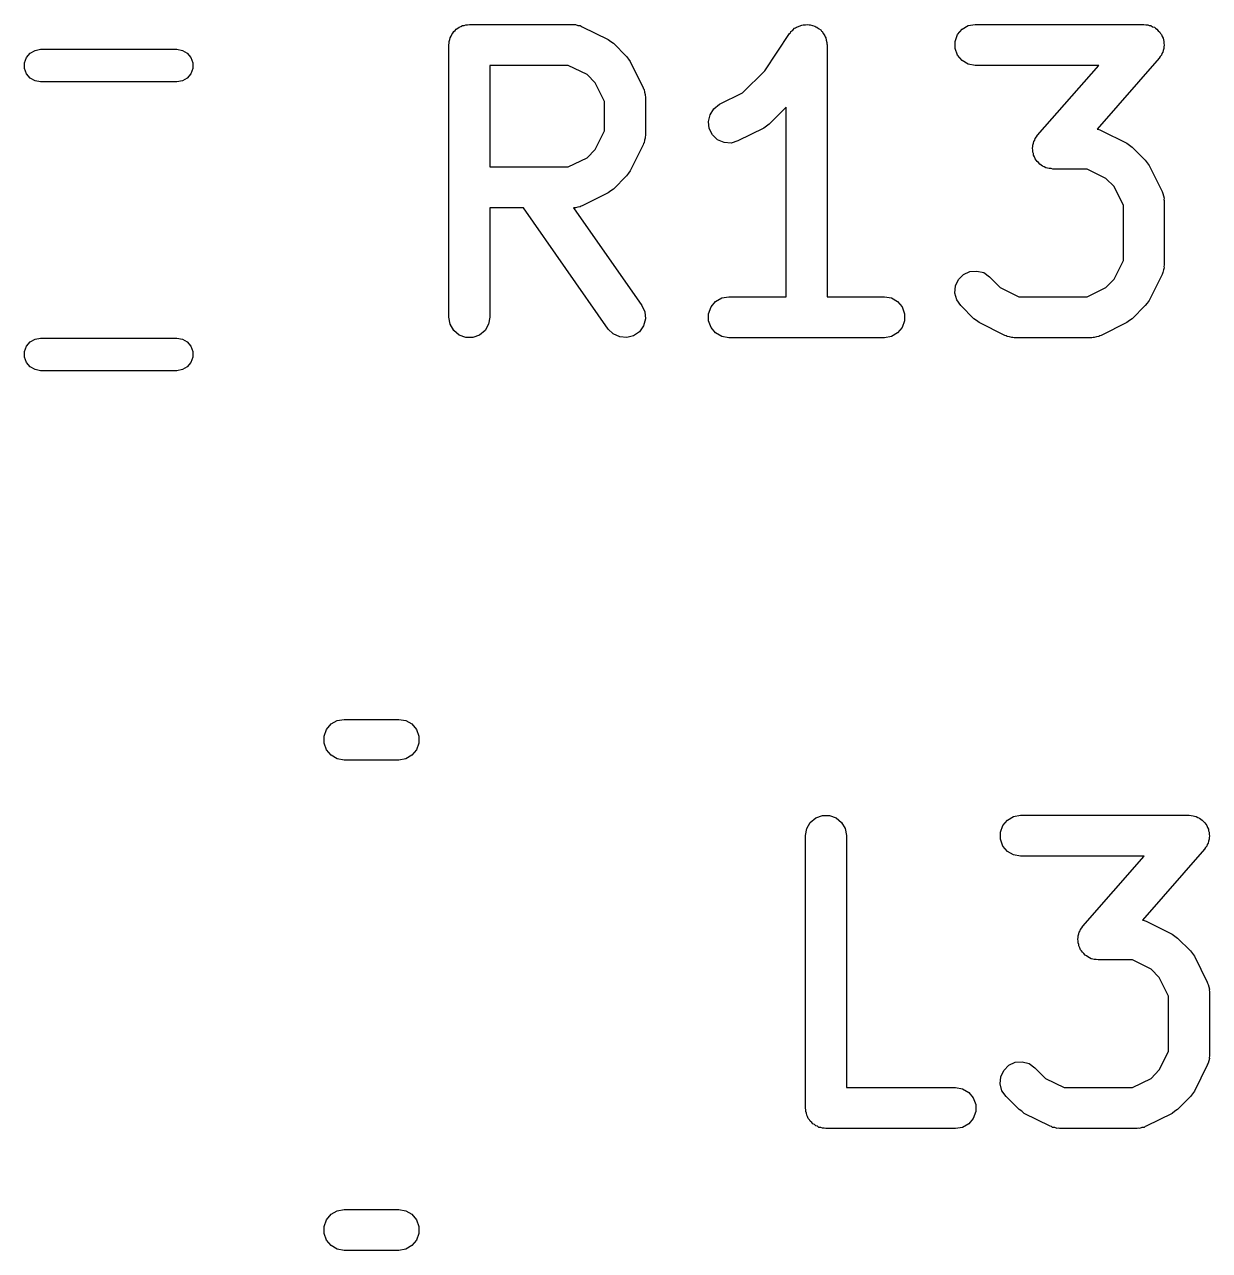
# Model space of a CAD drawing. Extents: x 83.4 to 168.1, y -157.3 to -85.4.
# Drawn here: x 90.858 to 95.209, y -132.189 to -127.688 of the extents above; entities that cross this region are included whole.
import ezdxf

# ---------------------------------------------------------------- set-up
doc = ezdxf.new("R2010")
doc.units = 0
doc.header["$MEASUREMENT"] = 0
doc.layers.add('BLACK', color=7, linetype='CONTINUOUS')

msp = doc.modelspace()

# ---------------------------------------------------------------- linework, layer by layer
at = {"layer": 'Black'}
for p, q in [((92.4601, -127.695), (92.4657, -127.692)), ((92.4657, -127.692), (92.4722, -127.691)), ((92.4722, -127.691), (92.4784, -127.689)), ((92.4784, -127.689), (92.4849, -127.689)), ((92.4849, -127.689), (92.4914, -127.688)), ((92.4914, -127.688), (92.8724, -127.688)), ((92.8724, -127.688), (92.8766, -127.688)), ((92.8766, -127.688), (92.8809, -127.688)), ((92.8809, -127.688), (92.8893, -127.691)), ((92.8893, -127.691), (92.898, -127.692)), ((92.898, -127.692), (92.9017, -127.694)), ((93.7004, -127.695), (93.7084, -127.691)), ((93.7084, -127.691), (93.7126, -127.69)), ((93.7126, -127.69), (93.7165, -127.689)), ((93.7165, -127.689), (93.7254, -127.689)), ((93.7254, -127.689), (93.7343, -127.688)), ((93.7343, -127.688), (93.7384, -127.689)), ((93.7384, -127.689), (93.7425, -127.689)), ((93.7425, -127.689), (93.7509, -127.692)), ((93.7509, -127.692), (93.7596, -127.694)), ((94.3003, -127.705), (94.3229, -127.692)), ((94.3229, -127.692), (94.3485, -127.688)), ((94.3485, -127.688), (94.9676, -127.688)), ((94.9676, -127.688), (94.9748, -127.689)), ((94.9748, -127.689), (94.9821, -127.689)), ((94.9821, -127.689), (94.9875, -127.691)), ((94.9875, -127.691), (94.9932, -127.692)), ((94.9932, -127.692), (94.9996, -127.696)), ((92.4198, -127.743), (92.4209, -127.737)), ((92.4209, -127.737), (92.4242, -127.731)), ((92.4242, -127.731), (92.4264, -127.725)), ((92.4264, -127.725), (92.4307, -127.72)), ((92.4307, -127.72), (92.4339, -127.714)), ((92.4339, -127.714), (92.439, -127.71)), ((92.439, -127.71), (92.4432, -127.705)), ((92.4432, -127.705), (92.4489, -127.702)), ((92.4489, -127.702), (92.4539, -127.698)), ((92.4539, -127.698), (92.4601, -127.695)), ((92.9017, -127.694), (92.9059, -127.696)), ((92.9059, -127.696), (93.0011, -127.743)), ((93.576, -127.858), (93.6671, -127.721)), ((93.6671, -127.721), (93.67, -127.718)), ((93.67, -127.718), (93.672, -127.714)), ((93.672, -127.714), (93.6789, -127.709)), ((93.6789, -127.709), (93.6851, -127.702)), ((93.6851, -127.702), (93.6888, -127.7)), ((93.6888, -127.7), (93.692, -127.698)), ((93.692, -127.698), (93.7004, -127.695)), ((93.7596, -127.694), (93.7631, -127.696)), ((93.7631, -127.696), (93.767, -127.698)), ((93.767, -127.698), (93.7738, -127.703)), ((93.7738, -127.703), (93.7813, -127.708)), ((93.7813, -127.708), (93.7838, -127.712)), ((93.7838, -127.712), (93.7869, -127.714)), ((93.7869, -127.714), (93.7914, -127.722)), ((93.7914, -127.722), (93.7967, -127.729)), ((93.7967, -127.729), (93.7979, -127.733)), ((93.7979, -127.733), (93.8, -127.737)), ((93.8, -127.737), (93.8015, -127.746)), ((94.2747, -127.75), (94.2836, -127.725)), ((94.2836, -127.725), (94.3003, -127.705)), ((94.9996, -127.696), (95.0064, -127.698)), ((95.0064, -127.698), (95.0108, -127.702)), ((95.0108, -127.702), (95.0158, -127.705)), ((95.0158, -127.705), (95.0205, -127.711)), ((95.0205, -127.711), (95.026, -127.716)), ((95.026, -127.716), (95.0288, -127.721)), ((95.0288, -127.721), (95.0325, -127.725)), ((95.0325, -127.725), (95.035, -127.732)), ((95.035, -127.732), (95.0386, -127.738)), ((95.0386, -127.738), (95.0395, -127.744)), ((90.8783, -127.793), (90.8963, -127.783)), ((90.8963, -127.783), (90.9168, -127.779)), ((90.9168, -127.779), (91.4168, -127.779)), ((91.4168, -127.779), (91.4374, -127.783)), ((91.4374, -127.783), (91.4554, -127.793)), ((92.4164, -127.763), (92.4175, -127.756)), ((92.4164, -128.763), (92.4164, -127.763)), ((92.4175, -127.75), (92.4198, -127.743)), ((92.4175, -127.756), (92.4175, -127.75)), ((93.0011, -127.743), (93.0108, -127.75)), ((93.0108, -127.75), (93.0206, -127.757)), ((93.0206, -127.757), (93.0682, -127.805)), ((93.8015, -127.746), (93.804, -127.754)), ((93.804, -127.754), (93.8038, -127.759)), ((93.8038, -127.759), (93.8045, -127.763)), ((93.8045, -127.763), (93.8045, -128.688)), ((94.2747, -127.776), (94.2747, -127.75)), ((94.2836, -127.8), (94.2747, -127.776)), ((95.0389, -127.783), (95.0375, -127.79)), ((95.0414, -127.776), (95.0389, -127.783)), ((95.0395, -127.744), (95.0414, -127.75)), ((95.0414, -127.75), (95.0414, -127.757)), ((95.0414, -127.757), (95.0426, -127.764)), ((95.0426, -127.764), (95.0414, -127.77)), ((95.0414, -127.77), (95.0414, -127.776)), ((90.8578, -127.829), (90.8649, -127.809)), ((90.8649, -127.809), (90.8783, -127.793)), ((91.4554, -127.793), (91.4688, -127.809)), ((91.4688, -127.809), (91.4759, -127.829)), ((93.0682, -127.805), (93.0751, -127.815)), ((93.0751, -127.815), (93.0823, -127.824)), ((93.0823, -127.824), (93.1299, -127.92)), ((94.3003, -127.82), (94.2836, -127.8)), ((94.3229, -127.833), (94.3003, -127.82)), ((95.024, -127.812), (94.7965, -128.072)), ((95.0278, -127.806), (95.024, -127.812)), ((95.0325, -127.8), (95.0278, -127.806)), ((95.0345, -127.795), (95.0325, -127.8)), ((95.0375, -127.79), (95.0345, -127.795)), ((90.8578, -127.849), (90.8578, -127.829)), ((90.8649, -127.869), (90.8578, -127.849)), ((90.8783, -127.885), (90.8649, -127.869)), ((91.4688, -127.869), (91.4554, -127.885)), ((91.4759, -127.849), (91.4688, -127.869)), ((91.4759, -127.829), (91.4759, -127.849)), ((92.5664, -127.838), (92.5664, -128.211)), ((92.8546, -127.838), (92.5664, -127.838)), ((92.9232, -127.872), (92.8546, -127.838)), ((92.9536, -127.902), (92.9232, -127.872)), ((93.4946, -127.939), (93.576, -127.858)), ((94.3485, -127.838), (94.3229, -127.833)), ((94.8023, -127.838), (94.3485, -127.838)), ((94.5778, -128.094), (94.8023, -127.838)), ((90.8963, -127.895), (90.8783, -127.885)), ((90.9168, -127.899), (90.8963, -127.895)), ((91.4168, -127.899), (90.9168, -127.899)), ((91.4374, -127.895), (91.4168, -127.899)), ((91.4554, -127.885), (91.4374, -127.895)), ((92.9878, -127.971), (92.9536, -127.902)), ((93.1299, -127.92), (93.1311, -127.924)), ((93.1311, -127.924), (93.1333, -127.927)), ((93.1333, -127.927), (93.1348, -127.936)), ((93.1348, -127.936), (93.1373, -127.945)), ((93.1373, -127.945), (93.1371, -127.949)), ((93.1371, -127.949), (93.1378, -127.953)), ((93.1378, -127.953), (93.1378, -128.096)), ((93.4102, -127.981), (93.4946, -127.939)), ((92.9878, -128.078), (92.9878, -127.971)), ((93.375, -128.019), (93.3893, -127.997)), ((93.3893, -127.997), (93.4102, -127.981)), ((93.6545, -127.991), (93.5921, -128.054)), ((93.6545, -128.688), (93.6545, -127.991)), ((93.3689, -128.044), (93.375, -128.019)), ((93.3719, -128.07), (93.3689, -128.044)), ((92.9536, -128.147), (92.9878, -128.078)), ((93.1378, -128.096), (93.1371, -128.1)), ((93.3835, -128.093), (93.3719, -128.07)), ((93.4025, -128.111), (93.3835, -128.093)), ((93.5726, -128.068), (93.4773, -128.115)), ((93.5822, -128.061), (93.5726, -128.068)), ((93.5921, -128.054), (93.5822, -128.061)), ((94.574, -128.1), (94.5778, -128.094)), ((94.7965, -128.072), (94.8028, -128.073)), ((94.8028, -128.073), (94.8065, -128.075)), ((94.8065, -128.075), (94.8107, -128.077)), ((94.8107, -128.077), (94.9059, -128.124)), ((93.1299, -128.13), (93.0823, -128.225)), ((93.1311, -128.125), (93.1299, -128.13)), ((93.1333, -128.122), (93.1311, -128.125)), ((93.1348, -128.113), (93.1333, -128.122)), ((93.1373, -128.105), (93.1348, -128.113)), ((93.1371, -128.1), (93.1373, -128.105)), ((93.4264, -128.121), (93.4025, -128.111)), ((93.4524, -128.123), (93.4264, -128.121)), ((93.4773, -128.115), (93.4524, -128.123)), ((94.5593, -128.142), (94.5604, -128.136)), ((94.5604, -128.149), (94.5593, -128.142)), ((94.5604, -128.131), (94.5629, -128.124)), ((94.5604, -128.136), (94.5604, -128.131)), ((94.5629, -128.124), (94.5643, -128.117)), ((94.5643, -128.117), (94.5673, -128.112)), ((94.5673, -128.112), (94.5693, -128.106)), ((94.5693, -128.106), (94.574, -128.1)), ((94.9059, -128.124), (94.9155, -128.131)), ((94.9155, -128.131), (94.9254, -128.138)), ((94.9254, -128.138), (94.973, -128.186)), ((92.8546, -128.211), (92.9232, -128.177)), ((92.9232, -128.177), (92.9536, -128.147)), ((94.5604, -128.157), (94.5604, -128.149)), ((94.5624, -128.162), (94.5604, -128.157)), ((94.5633, -128.168), (94.5624, -128.162)), ((94.5668, -128.174), (94.5633, -128.168)), ((94.5693, -128.181), (94.5668, -128.174)), ((94.573, -128.186), (94.5693, -128.181)), ((94.5758, -128.191), (94.573, -128.186)), ((94.973, -128.186), (94.9799, -128.196)), ((92.5664, -128.211), (92.8546, -128.211)), ((93.0823, -128.225), (93.0751, -128.234)), ((94.5813, -128.195), (94.5758, -128.191)), ((94.586, -128.201), (94.5813, -128.195)), ((94.5911, -128.204), (94.586, -128.201)), ((94.5954, -128.208), (94.5911, -128.204)), ((94.6023, -128.21), (94.5954, -128.208)), ((94.6086, -128.214), (94.6023, -128.21)), ((94.6143, -128.215), (94.6086, -128.214)), ((94.6197, -128.217), (94.6143, -128.215)), ((94.627, -128.217), (94.6197, -128.217)), ((94.6343, -128.219), (94.627, -128.217)), ((94.7594, -128.219), (94.6343, -128.219)), ((94.8279, -128.253), (94.7594, -128.219)), ((94.9799, -128.196), (94.9871, -128.205)), ((94.9871, -128.205), (95.0347, -128.301)), ((93.0682, -128.244), (93.0206, -128.292)), ((93.0751, -128.234), (93.0682, -128.244)), ((94.8583, -128.283), (94.8279, -128.253)), ((93.0011, -128.306), (92.9059, -128.354)), ((93.0108, -128.299), (93.0011, -128.306)), ((93.0206, -128.292), (93.0108, -128.299)), ((94.8926, -128.352), (94.8583, -128.283)), ((95.0347, -128.301), (95.0359, -128.305)), ((95.0359, -128.305), (95.0381, -128.308)), ((95.0381, -128.308), (95.0396, -128.317)), ((95.0396, -128.317), (95.0421, -128.326)), ((92.6904, -128.361), (92.5664, -128.361)), ((92.5664, -128.361), (92.5664, -128.763)), ((93.0014, -128.806), (92.6904, -128.361)), ((92.8766, -128.361), (92.8734, -128.361)), ((92.8734, -128.361), (93.1243, -128.72)), ((92.8809, -128.361), (92.8766, -128.361)), ((92.8893, -128.358), (92.8809, -128.361)), ((92.898, -128.357), (92.8893, -128.358)), ((92.9017, -128.355), (92.898, -128.357)), ((92.9059, -128.354), (92.9017, -128.355)), ((94.8926, -128.554), (94.8926, -128.352)), ((95.0421, -128.326), (95.0418, -128.33)), ((95.0418, -128.33), (95.0426, -128.334)), ((95.0426, -128.334), (95.0426, -128.572)), ((94.3291, -128.595), (94.3551, -128.593)), ((94.3551, -128.593), (94.3802, -128.599)), ((94.8583, -128.623), (94.8926, -128.554)), ((95.0396, -128.589), (95.0381, -128.598)), ((95.0421, -128.581), (95.0396, -128.589)), ((95.0426, -128.572), (95.0418, -128.576)), ((95.0418, -128.576), (95.0421, -128.581)), ((94.2761, -128.648), (94.2871, -128.624)), ((94.2871, -128.624), (94.3055, -128.606)), ((94.3055, -128.606), (94.3291, -128.595)), ((94.3802, -128.599), (94.4016, -128.614)), ((94.4016, -128.614), (94.4406, -128.653)), ((94.8279, -128.653), (94.8583, -128.623)), ((95.0347, -128.606), (94.9871, -128.701)), ((95.0359, -128.602), (95.0347, -128.606)), ((95.0381, -128.598), (95.0359, -128.602)), ((94.2738, -128.674), (94.2761, -128.648)), ((94.2806, -128.699), (94.2738, -128.674)), ((94.4406, -128.653), (94.5091, -128.688)), ((94.7594, -128.688), (94.8279, -128.653)), ((93.1243, -128.72), (93.1353, -128.743)), ((93.3699, -128.75), (93.3788, -128.725)), ((93.3788, -128.725), (93.3956, -128.705)), ((93.3956, -128.705), (93.4181, -128.692)), ((93.4181, -128.692), (93.4438, -128.688)), ((93.4438, -128.688), (93.6545, -128.688)), ((93.8045, -128.688), (94.0152, -128.688)), ((94.0152, -128.688), (94.0409, -128.692)), ((94.0409, -128.692), (94.0634, -128.705)), ((94.0634, -128.705), (94.0802, -128.725)), ((94.0802, -128.725), (94.0891, -128.75)), ((94.2955, -128.72), (94.2806, -128.699)), ((94.3431, -128.768), (94.2955, -128.72)), ((94.5091, -128.688), (94.7594, -128.688)), ((94.973, -128.72), (94.9254, -128.768)), ((94.9799, -128.711), (94.973, -128.72)), ((94.9871, -128.701), (94.9799, -128.711)), ((92.4209, -128.788), (92.4164, -128.763)), ((92.5664, -128.763), (92.5619, -128.788)), ((93.1375, -128.769), (93.1308, -128.794)), ((93.1353, -128.743), (93.1375, -128.769)), ((93.3699, -128.776), (93.3699, -128.75)), ((94.0891, -128.75), (94.0891, -128.776)), ((94.353, -128.775), (94.3431, -128.768)), ((94.9254, -128.768), (94.9155, -128.775)), ((92.4339, -128.811), (92.4209, -128.788)), ((92.4539, -128.828), (92.4339, -128.811)), ((92.5489, -128.811), (92.5289, -128.828)), ((92.5619, -128.788), (92.5489, -128.811)), ((93.0198, -128.824), (93.0014, -128.806)), ((93.1159, -128.816), (93.0945, -128.831)), ((93.1308, -128.794), (93.1159, -128.816)), ((93.3788, -128.8), (93.3699, -128.776)), ((93.3956, -128.82), (93.3788, -128.8)), ((94.0802, -128.8), (94.0634, -128.82)), ((94.0891, -128.776), (94.0802, -128.8)), ((94.3626, -128.782), (94.353, -128.775)), ((94.4579, -128.83), (94.3626, -128.782)), ((94.9059, -128.782), (94.8107, -128.83)), ((94.9155, -128.775), (94.9059, -128.782)), ((90.8649, -128.869), (90.8783, -128.853)), ((90.8783, -128.853), (90.8963, -128.843)), ((90.8963, -128.843), (90.9168, -128.839)), ((90.9168, -128.839), (91.4168, -128.839)), ((91.4168, -128.839), (91.4374, -128.843)), ((91.4374, -128.843), (91.4554, -128.853)), ((91.4554, -128.853), (91.4688, -128.869)), ((92.4784, -128.837), (92.4539, -128.828)), ((92.5044, -128.837), (92.4784, -128.837)), ((92.5289, -128.828), (92.5044, -128.837)), ((93.0434, -128.835), (93.0198, -128.824)), ((93.0694, -128.837), (93.0434, -128.835)), ((93.0945, -128.831), (93.0694, -128.837)), ((93.4181, -128.833), (93.3956, -128.82)), ((93.4438, -128.838), (93.4181, -128.833)), ((94.0152, -128.838), (93.4438, -128.838)), ((94.0409, -128.833), (94.0152, -128.838)), ((94.0634, -128.82), (94.0409, -128.833)), ((94.462, -128.831), (94.4579, -128.83)), ((94.4657, -128.833), (94.462, -128.831)), ((94.4744, -128.835), (94.4657, -128.833)), ((94.4828, -128.837), (94.4744, -128.835)), ((94.4871, -128.837), (94.4828, -128.837)), ((94.4914, -128.838), (94.4871, -128.837)), ((94.7771, -128.838), (94.4914, -128.838)), ((94.7814, -128.837), (94.7771, -128.838)), ((94.7857, -128.837), (94.7814, -128.837)), ((94.7941, -128.835), (94.7857, -128.837)), ((94.8028, -128.833), (94.7941, -128.835)), ((94.8065, -128.831), (94.8028, -128.833)), ((94.8107, -128.83), (94.8065, -128.831)), ((90.8578, -128.889), (90.8649, -128.869)), ((90.8578, -128.909), (90.8578, -128.889)), ((91.4688, -128.869), (91.4759, -128.889)), ((91.4759, -128.889), (91.4759, -128.909)), ((90.8649, -128.929), (90.8578, -128.909)), ((90.8783, -128.945), (90.8649, -128.929)), ((90.8963, -128.955), (90.8783, -128.945)), ((91.4554, -128.945), (91.4374, -128.955)), ((91.4688, -128.929), (91.4554, -128.945)), ((91.4759, -128.909), (91.4688, -128.929)), ((90.9168, -128.959), (90.8963, -128.955)), ((91.4168, -128.959), (90.9168, -128.959)), ((91.4374, -128.955), (91.4168, -128.959)), ((91.9671, -130.276), (91.9838, -130.256)), ((91.9838, -130.256), (92.0064, -130.243)), ((92.0064, -130.243), (92.032, -130.239)), ((92.032, -130.239), (92.232, -130.239)), ((92.232, -130.239), (92.2577, -130.243)), ((92.2577, -130.243), (92.2803, -130.256)), ((92.2803, -130.256), (92.297, -130.276)), ((91.9582, -130.301), (91.9671, -130.276)), ((91.9582, -130.327), (91.9582, -130.301)), ((92.297, -130.276), (92.3059, -130.301)), ((92.3059, -130.301), (92.3059, -130.327)), ((91.9671, -130.351), (91.9582, -130.327)), ((92.3059, -130.327), (92.297, -130.351)), ((91.9838, -130.371), (91.9671, -130.351)), ((92.0064, -130.384), (91.9838, -130.371)), ((92.032, -130.389), (92.0064, -130.384)), ((92.232, -130.389), (92.032, -130.389)), ((92.2577, -130.384), (92.232, -130.389)), ((92.2803, -130.371), (92.2577, -130.384)), ((92.297, -130.351), (92.2803, -130.371)), ((93.7301, -130.64), (93.7431, -130.618)), ((93.7431, -130.618), (93.7631, -130.601)), ((93.7631, -130.601), (93.7876, -130.592)), ((93.7876, -130.592), (93.8136, -130.592)), ((93.8136, -130.592), (93.8381, -130.601)), ((93.8381, -130.601), (93.858, -130.618)), ((93.858, -130.618), (93.8711, -130.64)), ((94.4499, -130.629), (94.4667, -130.609)), ((94.4667, -130.609), (94.4892, -130.596)), ((94.4892, -130.596), (94.5149, -130.591)), ((94.5149, -130.591), (95.1339, -130.591)), ((95.1339, -130.591), (95.1411, -130.592)), ((95.1411, -130.592), (95.1485, -130.593)), ((95.1485, -130.593), (95.1539, -130.595)), ((95.1539, -130.595), (95.1596, -130.596)), ((95.1596, -130.596), (95.1659, -130.599)), ((95.1659, -130.599), (95.1728, -130.602)), ((95.1728, -130.602), (95.1771, -130.606)), ((95.1771, -130.606), (95.1821, -130.609)), ((95.1821, -130.609), (95.1868, -130.614)), ((95.1868, -130.614), (95.1924, -130.619)), ((95.1924, -130.619), (95.1952, -130.624)), ((93.7256, -130.666), (93.7301, -130.64)), ((93.8711, -130.64), (93.8756, -130.666)), ((94.441, -130.653), (94.4499, -130.629)), ((94.441, -130.679), (94.441, -130.653)), ((95.1952, -130.624), (95.1989, -130.629)), ((95.1989, -130.629), (95.2014, -130.636)), ((95.2014, -130.636), (95.2049, -130.642)), ((95.2049, -130.642), (95.2058, -130.648)), ((95.2058, -130.648), (95.2078, -130.653)), ((95.2078, -130.653), (95.2078, -130.66)), ((95.2078, -130.66), (95.2089, -130.668)), ((93.7256, -131.666), (93.7256, -130.666)), ((93.8756, -130.666), (93.8756, -131.591)), ((94.4499, -130.704), (94.441, -130.679)), ((94.4667, -130.724), (94.4499, -130.704)), ((95.1942, -130.709), (95.1904, -130.716)), ((95.1989, -130.704), (95.1942, -130.709)), ((95.2009, -130.698), (95.1989, -130.704)), ((95.2039, -130.693), (95.2009, -130.698)), ((95.2053, -130.686), (95.2039, -130.693)), ((95.2078, -130.679), (95.2053, -130.686)), ((95.2089, -130.668), (95.2078, -130.673)), ((95.2078, -130.673), (95.2078, -130.679)), ((94.4892, -130.737), (94.4667, -130.724)), ((94.5149, -130.741), (94.4892, -130.737)), ((94.9686, -130.741), (94.5149, -130.741)), ((94.7441, -130.998), (94.9686, -130.741)), ((95.1904, -130.716), (94.9629, -130.976)), ((94.9629, -130.976), (94.9691, -130.977)), ((94.9691, -130.977), (94.9728, -130.979)), ((94.9728, -130.979), (94.977, -130.98)), ((94.7292, -131.027), (94.7307, -131.02)), ((94.7307, -131.02), (94.7337, -131.015)), ((94.7337, -131.015), (94.7356, -131.01)), ((94.7356, -131.01), (94.7404, -131.004)), ((94.7404, -131.004), (94.7441, -130.998)), ((94.977, -130.98), (95.0722, -131.028)), ((94.7256, -131.046), (94.7267, -131.04)), ((94.7267, -131.053), (94.7256, -131.046)), ((94.7267, -131.034), (94.7292, -131.027)), ((94.7267, -131.04), (94.7267, -131.034)), ((94.7267, -131.06), (94.7267, -131.053)), ((94.7287, -131.066), (94.7267, -131.06)), ((94.7296, -131.071), (94.7287, -131.066)), ((95.0722, -131.028), (95.0819, -131.035)), ((95.0819, -131.035), (95.0917, -131.042)), ((95.0917, -131.042), (95.1393, -131.089)), ((94.7331, -131.078), (94.7296, -131.071)), ((94.7356, -131.085), (94.7331, -131.078)), ((94.7394, -131.089), (94.7356, -131.085)), ((94.7422, -131.094), (94.7394, -131.089)), ((94.7477, -131.099), (94.7422, -131.094)), ((94.7524, -131.105), (94.7477, -131.099)), ((94.7574, -131.107), (94.7524, -131.105)), ((94.7618, -131.111), (94.7574, -131.107)), ((94.7686, -131.114), (94.7618, -131.111)), ((94.7749, -131.118), (94.7686, -131.114)), ((95.1393, -131.089), (95.1462, -131.099)), ((95.1462, -131.099), (95.1534, -131.109)), ((95.1534, -131.109), (95.201, -131.204)), ((94.7806, -131.119), (94.7749, -131.118)), ((94.786, -131.121), (94.7806, -131.119)), ((94.7934, -131.121), (94.786, -131.121)), ((94.8006, -131.122), (94.7934, -131.121)), ((94.9257, -131.122), (94.8006, -131.122)), ((94.9943, -131.156), (94.9257, -131.122)), ((95.0247, -131.187), (94.9943, -131.156)), ((95.0589, -131.255), (95.0247, -131.187)), ((95.201, -131.204), (95.2022, -131.208)), ((95.2022, -131.208), (95.2044, -131.212)), ((95.2044, -131.212), (95.2059, -131.221)), ((95.2059, -131.221), (95.2084, -131.229)), ((95.2084, -131.229), (95.2082, -131.233)), ((95.2082, -131.233), (95.2089, -131.238)), ((95.2089, -131.238), (95.2089, -131.476)), ((95.0589, -131.458), (95.0589, -131.255)), ((95.0247, -131.526), (95.0589, -131.458)), ((94.4534, -131.528), (94.4719, -131.509)), ((94.4719, -131.509), (94.4955, -131.498)), ((94.4955, -131.498), (94.5214, -131.496)), ((94.5214, -131.496), (94.5466, -131.503)), ((94.5466, -131.503), (94.5679, -131.518)), ((94.5679, -131.518), (94.6069, -131.557)), ((95.201, -131.509), (95.1534, -131.604)), ((95.2022, -131.505), (95.201, -131.509)), ((95.2044, -131.501), (95.2022, -131.505)), ((95.2059, -131.493), (95.2044, -131.501)), ((95.2084, -131.484), (95.2059, -131.493)), ((95.2089, -131.476), (95.2082, -131.48)), ((95.2082, -131.48), (95.2084, -131.484)), ((94.4402, -131.577), (94.4424, -131.551)), ((94.4424, -131.551), (94.4534, -131.528)), ((94.6069, -131.557), (94.6754, -131.591)), ((94.9257, -131.591), (94.9943, -131.557)), ((94.9943, -131.557), (95.0247, -131.526)), ((93.8756, -131.591), (94.2768, -131.591)), ((94.2768, -131.591), (94.3024, -131.596)), ((94.3024, -131.596), (94.325, -131.609)), ((94.325, -131.609), (94.3417, -131.629)), ((94.4469, -131.603), (94.4402, -131.577)), ((94.4618, -131.624), (94.4469, -131.603)), ((94.6754, -131.591), (94.9257, -131.591)), ((95.1534, -131.604), (95.1462, -131.614)), ((94.3417, -131.629), (94.3506, -131.653)), ((94.3506, -131.653), (94.3506, -131.679)), ((94.5095, -131.672), (94.4618, -131.624)), ((95.1393, -131.624), (95.0917, -131.672)), ((95.1462, -131.614), (95.1393, -131.624)), ((93.7267, -131.673), (93.7256, -131.666)), ((93.7267, -131.679), (93.7267, -131.673)), ((93.729, -131.685), (93.7267, -131.679)), ((93.7301, -131.692), (93.729, -131.685)), ((93.7334, -131.697), (93.7301, -131.692)), ((93.7356, -131.704), (93.7334, -131.697)), ((94.3506, -131.679), (94.3417, -131.704)), ((94.5193, -131.678), (94.5095, -131.672)), ((94.529, -131.686), (94.5193, -131.678)), ((94.6242, -131.733), (94.529, -131.686)), ((95.0722, -131.686), (94.977, -131.733)), ((95.0819, -131.678), (95.0722, -131.686)), ((95.0917, -131.672), (95.0819, -131.678)), ((93.7399, -131.709), (93.7356, -131.704)), ((93.7431, -131.714), (93.7399, -131.709)), ((93.7482, -131.719), (93.7431, -131.714)), ((93.7524, -131.724), (93.7482, -131.719)), ((93.7581, -131.727), (93.7524, -131.724)), ((93.7631, -131.731), (93.7581, -131.727)), ((93.7693, -131.733), (93.7631, -131.731)), ((93.7749, -131.737), (93.7693, -131.733)), ((93.7814, -131.738), (93.7749, -131.737)), ((93.7876, -131.74), (93.7814, -131.738)), ((93.7941, -131.74), (93.7876, -131.74)), ((93.8006, -131.741), (93.7941, -131.74)), ((94.2768, -131.741), (93.8006, -131.741)), ((94.3024, -131.737), (94.2768, -131.741)), ((94.325, -131.724), (94.3024, -131.737)), ((94.3417, -131.704), (94.325, -131.724)), ((94.6283, -131.734), (94.6242, -131.733)), ((94.6321, -131.737), (94.6283, -131.734)), ((94.6407, -131.738), (94.6321, -131.737)), ((94.6492, -131.741), (94.6407, -131.738)), ((94.6535, -131.74), (94.6492, -131.741)), ((94.6577, -131.741), (94.6535, -131.74)), ((94.9434, -131.741), (94.6577, -131.741)), ((94.9477, -131.74), (94.9434, -131.741)), ((94.952, -131.741), (94.9477, -131.74)), ((94.9604, -131.738), (94.952, -131.741)), ((94.9691, -131.737), (94.9604, -131.738)), ((94.9728, -131.734), (94.9691, -131.737)), ((94.977, -131.733), (94.9728, -131.734)), ((91.9671, -132.076), (91.9838, -132.056)), ((91.9838, -132.056), (92.0064, -132.043)), ((92.0064, -132.043), (92.032, -132.039)), ((92.032, -132.039), (92.232, -132.039)), ((92.232, -132.039), (92.2577, -132.043)), ((92.2577, -132.043), (92.2803, -132.056)), ((92.2803, -132.056), (92.297, -132.076)), ((91.9582, -132.101), (91.9671, -132.076)), ((91.9582, -132.127), (91.9582, -132.101)), ((92.297, -132.076), (92.3059, -132.101)), ((92.3059, -132.101), (92.3059, -132.127)), ((91.9671, -132.151), (91.9582, -132.127)), ((92.3059, -132.127), (92.297, -132.151)), ((91.9838, -132.171), (91.9671, -132.151)), ((92.0064, -132.184), (91.9838, -132.171)), ((92.032, -132.189), (92.0064, -132.184)), ((92.232, -132.189), (92.032, -132.189)), ((92.2577, -132.184), (92.232, -132.189)), ((92.2803, -132.171), (92.2577, -132.184)), ((92.297, -132.151), (92.2803, -132.171))]:
    msp.add_line(p, q, dxfattribs=at)

doc.saveas('drawing.dxf')
